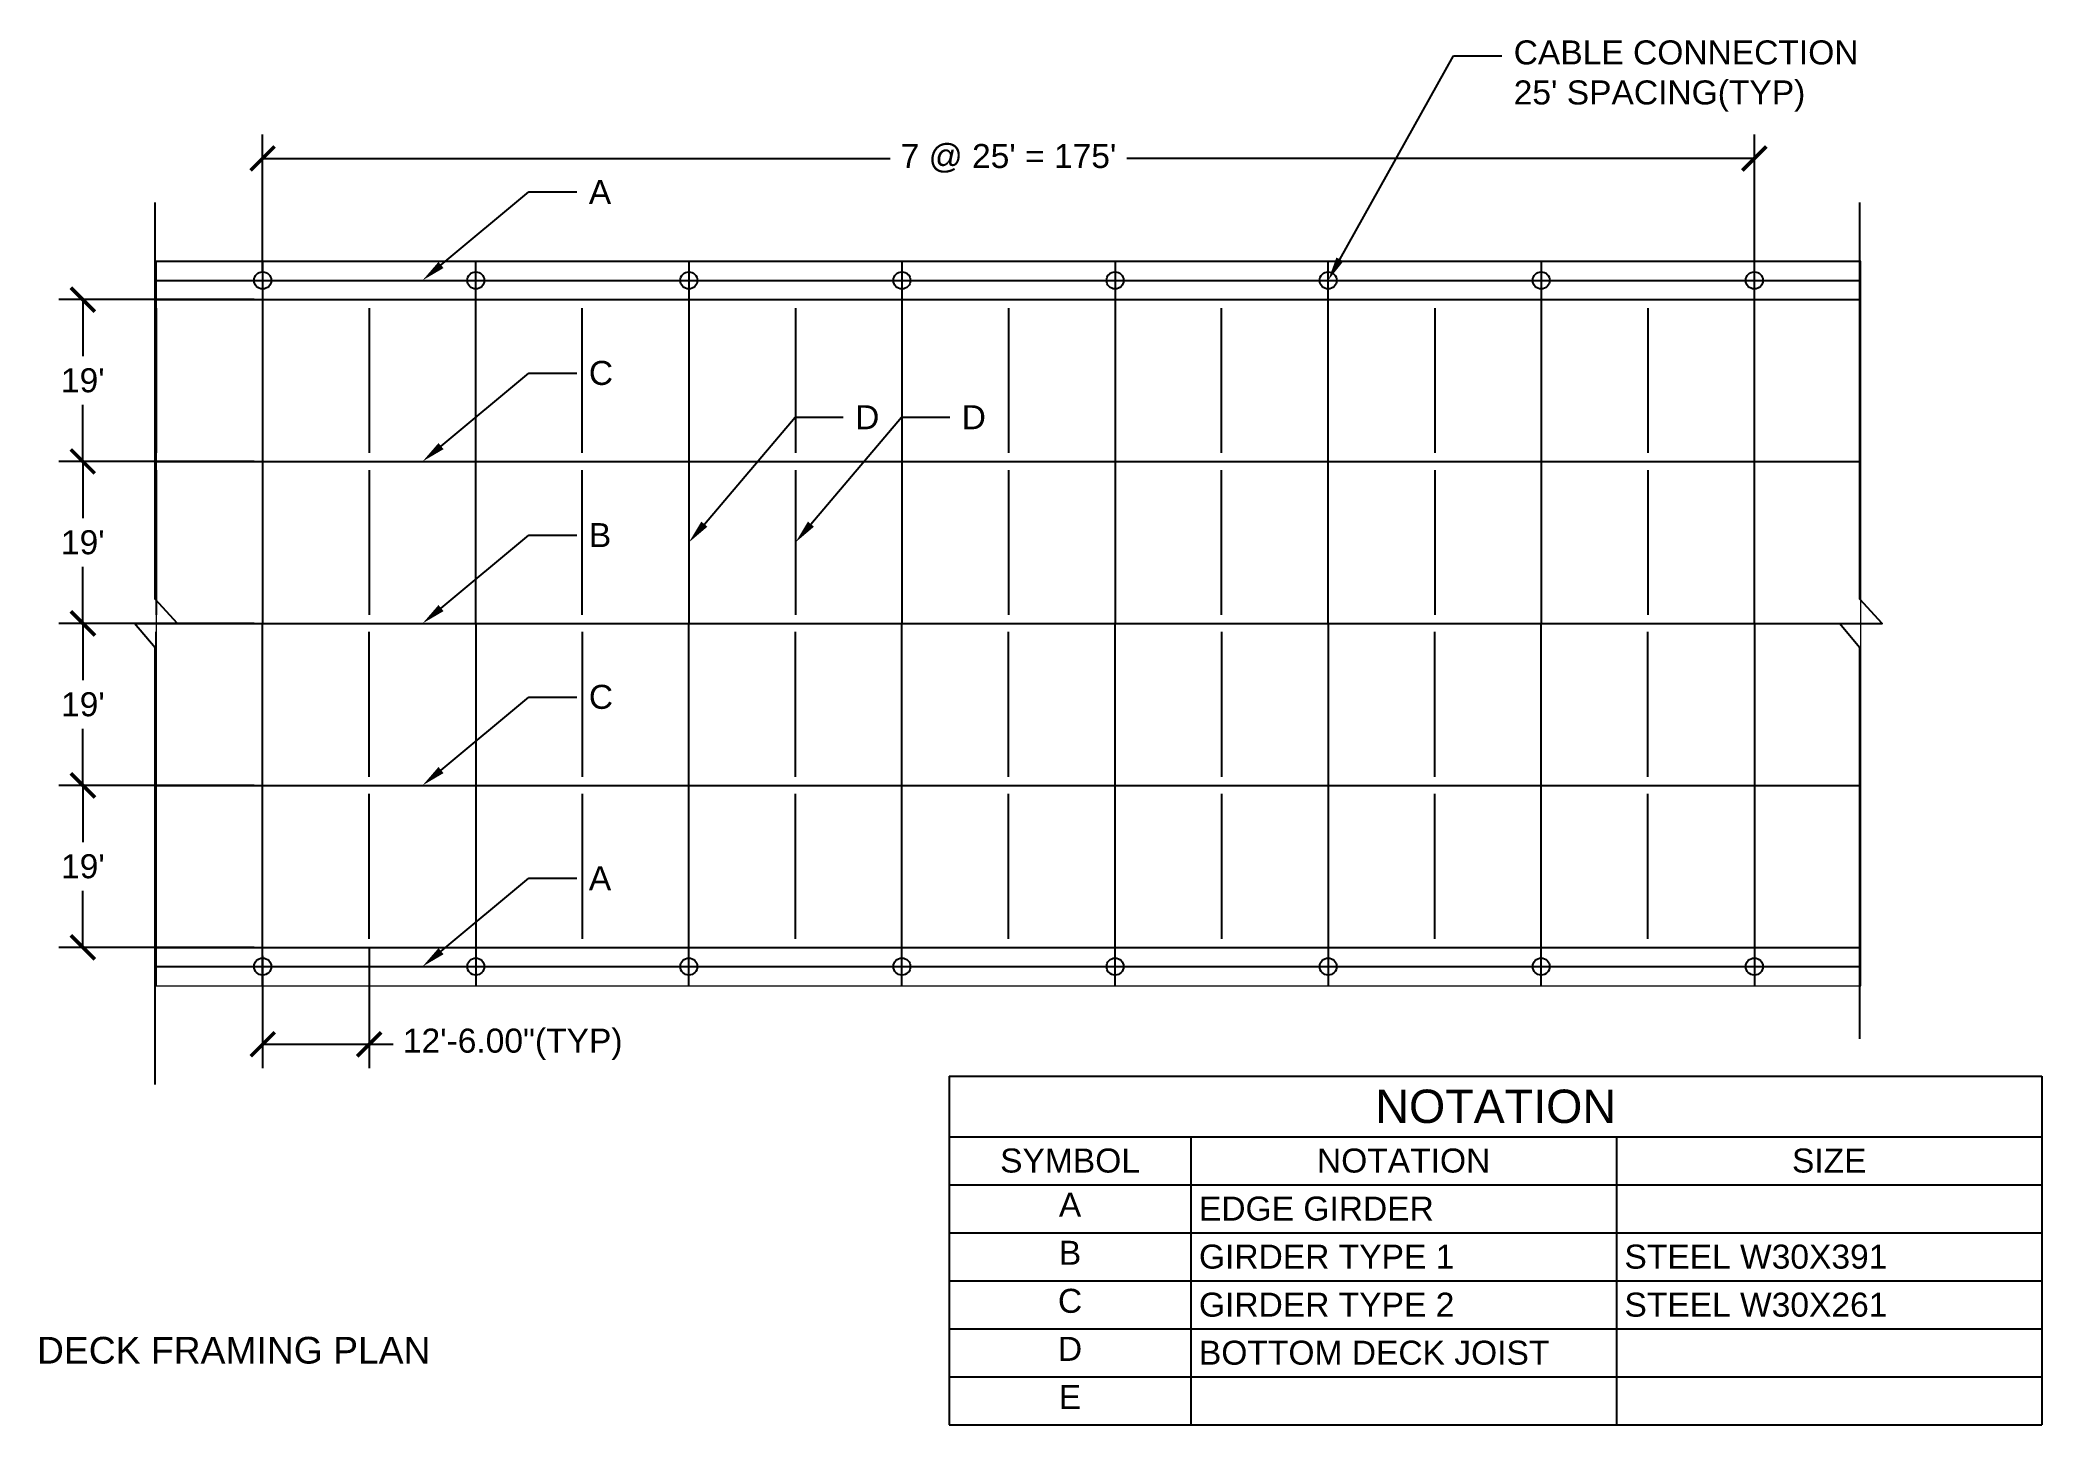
# Paper-space layout 'Layout1' of a CAD drawing. Header units: feet. Extents: x 0.5 to 15.5, y 0 to 10.4.
# The model-space entities are those that its viewports show. They can reach past a viewport. Long polylines and large blocks are cut down to what shows.
import ezdxf
from ezdxf import colors
from ezdxf.entities.mleader import LeaderData, LeaderLine
from ezdxf.math import Vec2, Vec3

# ---------------------------------------------------------------- set-up
doc = ezdxf.new("R2010")
doc.units = ezdxf.units.FT
doc.header["$MEASUREMENT"] = 0
doc.linetypes.add('CENTER2', pattern=[1.125, 0.75, -0.125, 0.125, -0.125])
doc.styles.add('Annotative', font='arial.ttf')
doc.styles.get("Standard").update_dxf_attribs({"font": 'arial.ttf'})
doc.dimstyles.new('Bridge 122L', dxfattribs={"dimtxt": 0.18, "dimasz": 0.18, "dimexe": 0.18, "dimexo": 0.0625, "dimgap": 0.09, "dimtad": 0, "dimtih": 1, "dimtoh": 1, "dimzin": 0, "dimdsep": 46, "dimlunit": 3, "dimtxsty": 'Annotative', "dimblk": 'ARCHTICK', "dimcen": 0.09, "dimadec": 1, "dimazin": 0, "dimtfac": 1, "dimtofl": 0, "dimtmove": 0, "dimatfit": 3, "dimfxl": 1, "dimtolj": 1, "dimtzin": 0, "dimarcsym": 0})

# ---------------------------------------------------------------- blocks, each defined once
blk = doc.blocks.new('_ArchTick')
at = {"color": 0, "linetype": 'ByBlock', "const_width": 0.15}
blk.add_lwpolyline([(-0.5, -0.5), (0.5, 0.5)], dxfattribs=at)
blk = doc.blocks.new('*D5')
at = {"color": 0, "linetype": 'Continuous', "lineweight": -2, "transparency": 16777216}
for p, q in [((2.158, 8.646), (2.158, 9.677)), ((13.338, 8.646), (13.338, 9.677)), ((2.158, 9.497), (6.861, 9.497)), ((13.338, 9.497), (8.634, 9.497))]:
    blk.add_line(p, q, dxfattribs=at)
at = {"layer": 'Defpoints', "color": 0, "linetype": 'CENTER2', "transparency": 16777216}
for p in [(13.338, 9.497), (2.158, 8.583), (13.338, 8.583)]:
    blk.add_point(p, dxfattribs=at)
at = {"color": 0, "linetype": 'CENTER2', "lineweight": -2, "transparency": 16777216, "xscale": 0.18, "yscale": 0.18, "zscale": 0.18, "rotation": 180}
blk.add_blockref('_ArchTick', (2.158, 9.497), dxfattribs=at)
at = {"color": 0, "linetype": 'CENTER2', "lineweight": -2, "transparency": 16777216, "xscale": 0.18, "yscale": 0.18, "zscale": 0.18}
blk.add_blockref('_ArchTick', (13.338, 9.497), dxfattribs=at)
at = {"color": 0, "linetype": 'CENTER2', "transparency": 16777216, "insert": (7.748, 9.497), "char_height": 0.18, "attachment_point": 5, "style": 'Annotative'}
blk.add_mtext("\\A1;7 @ 25' = 175'", dxfattribs=at)
blk = doc.blocks.new('*D11')
at = {"color": 0, "linetype": 'Continuous', "lineweight": -2, "transparency": 16777216}
for p, q in [((2.095, 8.439), (0.63, 8.439)), ((0.81, 8.439), (0.81, 8.014)), ((0.81, 7.226), (0.81, 7.651)), ((2.095, 7.226), (0.63, 7.226))]:
    blk.add_line(p, q, dxfattribs=at)
at = {"layer": 'Defpoints', "color": 0, "transparency": 16777216}
for p in [(2.158, 8.439), (0.81, 7.226), (2.158, 7.226)]:
    blk.add_point(p, dxfattribs=at)
at = {"color": 0, "lineweight": -2, "transparency": 16777216, "xscale": 0.18, "yscale": 0.18, "zscale": 0.18}
for p, rotation in [((0.81, 8.439), 90), ((0.81, 7.226), 270)]:
    blk.add_blockref('_ArchTick', p, dxfattribs=dict(at, rotation=rotation))
at = {"color": 0, "transparency": 16777216, "insert": (0.81, 7.833), "char_height": 0.18, "attachment_point": 5, "style": 'Annotative'}
blk.add_mtext("\\A1;19'", dxfattribs=at)
blk = doc.blocks.new('*D12')
at = {"color": 0, "linetype": 'Continuous', "lineweight": -2, "transparency": 16777216}
for p, q in [((2.095, 7.226), (0.63, 7.226)), ((0.81, 7.226), (0.81, 6.801)), ((0.81, 6.012), (0.81, 6.437)), ((2.095, 6.012), (0.63, 6.012))]:
    blk.add_line(p, q, dxfattribs=at)
at = {"layer": 'Defpoints', "color": 0, "transparency": 16777216}
for p in [(2.158, 7.226), (0.81, 6.012), (2.158, 6.012)]:
    blk.add_point(p, dxfattribs=at)
at = {"color": 0, "lineweight": -2, "transparency": 16777216, "xscale": 0.18, "yscale": 0.18, "zscale": 0.18}
for p, rotation in [((0.81, 7.226), 90), ((0.81, 6.012), 270)]:
    blk.add_blockref('_ArchTick', p, dxfattribs=dict(at, rotation=rotation))
at = {"color": 0, "transparency": 16777216, "insert": (0.81, 6.619), "char_height": 0.18, "attachment_point": 5, "style": 'Annotative'}
blk.add_mtext("\\A1;19'", dxfattribs=at)
blk = doc.blocks.new('*D13')
at = {"color": 0, "linetype": 'Continuous', "lineweight": -2, "transparency": 16777216}
for p, q in [((2.095, 6.012), (0.631, 6.012)), ((0.811, 6.012), (0.811, 5.587)), ((0.811, 4.798), (0.811, 5.223)), ((2.095, 4.798), (0.631, 4.798))]:
    blk.add_line(p, q, dxfattribs=at)
at = {"layer": 'Defpoints', "color": 0, "transparency": 16777216}
for p in [(2.158, 6.012), (0.811, 4.798), (2.158, 4.798)]:
    blk.add_point(p, dxfattribs=at)
at = {"color": 0, "lineweight": -2, "transparency": 16777216, "xscale": 0.18, "yscale": 0.18, "zscale": 0.18}
for p, rotation in [((0.811, 6.012), 90), ((0.811, 4.798), 270)]:
    blk.add_blockref('_ArchTick', p, dxfattribs=dict(at, rotation=rotation))
at = {"color": 0, "transparency": 16777216, "insert": (0.811, 5.405), "char_height": 0.18, "attachment_point": 5, "style": 'Annotative'}
blk.add_mtext("\\A1;19'", dxfattribs=at)
blk = doc.blocks.new('*D14')
at = {"color": 0, "linetype": 'Continuous', "lineweight": -2, "transparency": 16777216}
for p, q in [((2.005, 4.798), (0.631, 4.798)), ((0.811, 4.798), (0.811, 4.373)), ((0.811, 3.584), (0.811, 4.009)), ((2.095, 3.584), (0.631, 3.584))]:
    blk.add_line(p, q, dxfattribs=at)
at = {"layer": 'Defpoints', "color": 0, "transparency": 16777216}
for p in [(2.067, 4.798), (0.811, 3.584), (2.158, 3.584)]:
    blk.add_point(p, dxfattribs=at)
at = {"color": 0, "lineweight": -2, "transparency": 16777216, "xscale": 0.18, "yscale": 0.18, "zscale": 0.18}
for p, rotation in [((0.811, 4.798), 90), ((0.811, 3.584), 270)]:
    blk.add_blockref('_ArchTick', p, dxfattribs=dict(at, rotation=rotation))
at = {"color": 0, "transparency": 16777216, "insert": (0.811, 4.191), "char_height": 0.18, "attachment_point": 5, "style": 'Annotative'}
blk.add_mtext("\\A1;19'", dxfattribs=at)
blk = doc.blocks.new('*D15')
at = {"color": 0, "linetype": 'Continuous', "lineweight": -2, "transparency": 16777216}
for p, q in [((2.158, 3.522), (2.158, 2.678)), ((2.957, 3.586), (2.957, 2.678)), ((2.158, 2.858), (2.957, 2.858)), ((2.957, 2.858), (3.137, 2.858))]:
    blk.add_line(p, q, dxfattribs=at)
at = {"layer": 'Defpoints', "color": 0, "transparency": 16777216}
for p in [(2.957, 3.648), (2.158, 3.584), (2.957, 2.858)]:
    blk.add_point(p, dxfattribs=at)
at = {"color": 0, "lineweight": -2, "transparency": 16777216, "xscale": 0.18, "yscale": 0.18, "zscale": 0.18, "rotation": 180}
blk.add_blockref('_ArchTick', (2.158, 2.858), dxfattribs=at)
at = {"color": 0, "lineweight": -2, "transparency": 16777216, "xscale": 0.18, "yscale": 0.18, "zscale": 0.18}
blk.add_blockref('_ArchTick', (2.957, 2.858), dxfattribs=at)
at = {"color": 0, "transparency": 16777216, "insert": (4.032, 2.858), "char_height": 0.18, "attachment_point": 5, "style": 'Annotative'}
blk.add_mtext('\\A1;12\'-6.00"(TYP)', dxfattribs=at)
blk = doc.blocks.new('*T17')
at = {"color": 0, "linetype": 'ByBlock', "lineweight": -2, "transparency": 16777216}
for p, q in [((0, 0), (8.189, 0)), ((0, 0), (0, -2.613)), ((8.189, 0), (8.189, -2.613)), ((0, -0.453), (8.189, -0.453)), ((1.811, -0.453), (1.811, -2.613)), ((5, -0.453), (5, -2.613)), ((0, -0.813), (8.189, -0.813)), ((0, -1.173), (8.189, -1.173)), ((0, -1.533), (8.189, -1.533)), ((0, -1.893), (8.189, -1.893)), ((0, -2.253), (8.189, -2.253)), ((0, -2.613), (8.189, -2.613))]:
    blk.add_line(p, q, dxfattribs=at)
at = {"color": 0, "transparency": 16777216}
for s, insert, char_height, width, attachment_point in [('NOTATION', (4.095, -0.227), 0.25, 8.06913, 5), ('SYMBOL', (0.905, -0.633), 0.18, 1.69087, 5), ('NOTATION', (3.405, -0.633), 0.18, 3.06913, 5), ('SIZE', (6.595, -0.633), 0.18, 3.06913, 5), ('A', (0.905, -0.873), 0.18, 1.69087, 2), ('EDGE GIRDER', (1.871, -0.993), 0.18, 3.06913, 4), ('B', (0.905, -1.233), 0.18, 1.69087, 2), ('GIRDER TYPE 1', (1.871, -1.353), 0.18, 3.06913, 4), ('STEEL W30X391', (5.06, -1.353), 0.18, 3.06913, 4), ('C', (0.905, -1.593), 0.18, 1.69087, 2), ('GIRDER TYPE 2', (1.871, -1.713), 0.18, 3.06913, 4), ('STEEL W30X261', (5.06, -1.713), 0.18, 3.06913, 4), ('D', (0.905, -1.953), 0.18, 1.69087, 2), ('BOTTOM DECK JOIST', (1.871, -2.073), 0.18, 3.06913, 4), ('E', (0.905, -2.313), 0.18, 1.69087, 2)]:
    blk.add_mtext(s, dxfattribs=dict(at, insert=insert, char_height=char_height, width=width, attachment_point=attachment_point))

msp = doc.modelspace()

# ---------------------------------------------------------------- linework, layer by layer
for p, q in [((4524.4, 24274.7), (10824.4, 24274.7)), ((5424.4, 24274.7), (5424.4, 23764.7)), ((5724.4, 23764.7), (5724.4, 24274.7)), ((6024.4, 24274.7), (6024.4, 23764.7)), ((6324.4, 24274.7), (6324.4, 23764.7)), ((6624.4, 24274.7), (6624.4, 23764.7)), ((6924.4, 23764.7), (6924.4, 24274.7)), ((7224.4, 24274.7), (7224.4, 23764.7)), ((7524.4, 23764.7), (7524.4, 24274.7)), ((4524.4, 24247.7), (10824.4, 24247.7)), ((4524.4, 24220.7), (10824.4, 24220.7)), ((5274.4, 24208.7), (5274.4, 24004.7)), ((5574.4, 24208.7), (5574.4, 24004.7)), ((5874.4, 24004.7), (5874.4, 24208.7)), ((6174.4, 24208.7), (6174.4, 24004.7)), ((6474.4, 24208.7), (6474.4, 24004.7)), ((6774.4, 24004.7), (6774.4, 24208.7)), ((7074.4, 24208.7), (7074.4, 24004.7)), ((7374.4, 24208.7), (7374.4, 24004.7)), ((7674.4, 24004.7), (7674.4, 24208.7)), ((4524.4, 23992.7), (10824.4, 23992.7)), ((5274.4, 23980.7), (5274.4, 23776.7)), ((5574.4, 23980.7), (5574.4, 23776.7)), ((5874.4, 23776.7), (5874.4, 23980.7)), ((6174.4, 23980.7), (6174.4, 23776.7)), ((6474.4, 23980.7), (6474.4, 23776.7)), ((6774.4, 23776.7), (6774.4, 23980.7)), ((7074.4, 23980.7), (7074.4, 23776.7)), ((7374.4, 23980.7), (7374.4, 23776.7)), ((7674.4, 23776.7), (7674.4, 23980.7)), ((4524.4, 23764.7), (10824.4, 23764.7)), ((4524.4, 23764.7), (10824.4, 23764.7)), ((5424.4, 23254.7), (5424.4, 23764.7)), ((5724.4, 23764.7), (5724.4, 23254.7)), ((6024.4, 23254.7), (6024.4, 23764.7)), ((6324.4, 23254.7), (6324.4, 23764.7)), ((6624.4, 23254.7), (6624.4, 23764.7)), ((6924.4, 23764.7), (6924.4, 23254.7)), ((7224.4, 23254.7), (7224.4, 23764.7)), ((7524.4, 23764.7), (7524.4, 23254.7)), ((5274.4, 23548.7), (5274.4, 23752.7)), ((5574.4, 23548.7), (5574.4, 23752.7)), ((5874.4, 23752.7), (5874.4, 23548.7)), ((6174.4, 23548.7), (6174.4, 23752.7)), ((6474.4, 23548.7), (6474.4, 23752.7)), ((6774.4, 23752.7), (6774.4, 23548.7)), ((7074.4, 23548.7), (7074.4, 23752.7)), ((7374.4, 23548.7), (7374.4, 23752.7)), ((7674.4, 23752.7), (7674.4, 23548.7)), ((4524.4, 23536.7), (10824.4, 23536.7)), ((5274.4, 23320.7), (5274.4, 23524.7)), ((5574.4, 23320.7), (5574.4, 23524.7)), ((5874.4, 23524.7), (5874.4, 23320.7)), ((6174.4, 23320.7), (6174.4, 23524.7)), ((6474.4, 23320.7), (6474.4, 23524.7)), ((6774.4, 23524.7), (6774.4, 23320.7)), ((7074.4, 23320.7), (7074.4, 23524.7)), ((7374.4, 23320.7), (7374.4, 23524.7)), ((7674.4, 23524.7), (7674.4, 23320.7)), ((4524.4, 23308.7), (10824.4, 23308.7)), ((4524.4, 23281.7), (10824.4, 23281.7)), ((10824.4, 23254.7), (4524.4, 23254.7))]:
    msp.add_line(p, q)
at = {"color": 242, "true_color": 0xcd2027}
for centre in [(5424.4, 24247.7), (5724.4, 24247.7), (6024.4, 24247.7), (6324.4, 24247.7), (6624.4, 24247.7), (6924.4, 24247.7), (7224.4, 24247.7), (7524.4, 24247.7), (5424.4, 23281.7), (5724.4, 23281.7), (6024.4, 23281.7), (6324.4, 23281.7), (6624.4, 23281.7), (6924.4, 23281.7), (7224.4, 23281.7), (7524.4, 23281.7)]:
    msp.add_circle(centre, 12, dxfattribs=at)

psp = doc.layouts.get("Layout1")

# ---------------------------------------------------------------- linework, layer by layer
psp.add_line((5.35218468, 7.22561848), (5.35218468, 6.01181939))
for points in [[(1.35255687, 2.55738677), (1.35255687, 5.83009965), (1.19874658, 6.01181939), (1.52010245, 6.01181939), (1.35255687, 6.19353912), (1.35255687, 9.16652173)], [(14.1293894, 2.8995467), (14.1293894, 5.83009965), (13.97557911, 6.01181939), (14.29693498, 6.01181939), (14.1293894, 6.19353912), (14.1293894, 9.16652173)]]:
    psp.add_lwpolyline(points)

# ---------------------------------------------------------------- block references
psp.add_blockref('*T17', (7.30421265, 2.6182792))

# ---------------------------------------------------------------- texts
at = {"insert": (0.4667528, 0.66497623), "char_height": 0.2, "attachment_point": 1}
psp.add_mtext_dynamic_manual_height_columns('DECK FRAMING PLAN', width=4.9773021092, gutter_width=1, heights=[0], dxfattribs=at)

# ---------------------------------------------------------------- dimensions: what is measured, and where the dimension line sits
at = {"linetype": 'CENTER2'}
dim = psp.add_linear_dim(base=(13.33770501, 9.49730304), p1=(2.15797655, 8.58315693), p2=(13.33770501, 8.58315693), text="7 @ 25' = 175'", dimstyle='Bridge 122L', override={"dimlfac": -13731.50276}, dxfattribs=at)
dim.commit()
dim.dimension.update_dxf_attribs({"geometry": '*D5', "text_midpoint": (7.74784078, 9.49730304)})
for base, p1, p2, picture, middle in [((0.81031837, 7.22561848), (2.15797655, 8.43941757), (2.15797655, 7.22561848), '*D11', (0.81031837, 7.83251802)), ((0.81031837, 6.01181939), (2.15797655, 7.22561848), (2.15797655, 6.01181939), '*D12', (0.81031837, 6.61871893)), ((0.81111567, 4.7980203), (2.15797655, 6.01181939), (2.15797655, 4.7980203), '*D13', (0.81111567, 5.40491984)), ((0.81111567, 3.58422121), (2.0670535, 4.7980203), (2.15797655, 3.58422121), '*D14', (0.81111567, 4.19112075))]:
    dim = psp.add_linear_dim(base=base, p1=p1, p2=p2, angle=90, dimstyle='Bridge 122L', override={"dimlfac": -187.839983})
    dim.commit()
    dim.dimension.update_dxf_attribs({"geometry": picture, "text_midpoint": middle})
dim = psp.add_linear_dim(base=(2.95652858, 2.85752592), p1=(2.15797655, 3.58422121), p2=(2.95652858, 3.64810537), text='<>(TYP)', dimstyle='Bridge 122L', override={"dimlfac": -187.839983})
dim.commit()
dim.dimension.update_dxf_attribs({"geometry": '*D15', "text_midpoint": (4.03161726, 2.85752592)})

# ---------------------------------------------------------------- leaders
ml = psp.add_multileader_mtext('Standard', dxfattribs=at)
ml.set_content("CABLE CONNECTION 25' SPACING(TYP)", color=256)
ml.set_leader_properties(linetype='Continuous')
ml.build(insert=Vec2(0, 0))
ml.multileader.update_dxf_attribs({"dogleg_length": 0.36, "arrow_head_size": 0.18})
ctx = ml.context
ctx.base_point, ctx.char_height, ctx.arrow_head_size, ctx.landing_gap_size, ctx.plane_origin = Vec3(11.44414709, 10.26498198), 0.18, 0.18, 0.09, Vec3(10.20852919, 8.64965734)
notes = []
notes.append((ctx, [(0, (1, 1, 0), (11.08414709, 10.26498198), (1, 0), 0.36, [(0, [(10.14349688, 8.58315693)], 0, [])])]))
ctx.mtext.insert, ctx.mtext.width, ctx.mtext.flow_direction = Vec3(11.53414709, 10.38144173), 2.7832638029, 5
ml = psp.add_multileader_mtext('Standard', dxfattribs=at)
ml.set_content('A', color=256)
ml.set_leader_properties(linetype='Continuous')
ml.build(insert=Vec2(0, 0))
ml.multileader.update_dxf_attribs({"dogleg_length": 0.36, "arrow_head_size": 0.18})
ctx = ml.context
ctx.base_point, ctx.char_height, ctx.arrow_head_size, ctx.landing_gap_size, ctx.plane_origin = Vec3(4.51273703, 9.24535348), 0.18, 0.18, 0.09, Vec3(3.42145575, 8.64965734)
notes.append((ctx, [(0, (1, 1, 0), (4.15273703, 9.24535348), (1, 0), 0.36, [(0, [(3.35642343, 8.58315693)], 0, [])])]))
ctx.mtext.insert, ctx.mtext.width, ctx.mtext.flow_direction = Vec3(4.60273703, 9.33535348), 0.3197234404, 5
ml = psp.add_multileader_mtext('Standard', dxfattribs=at)
ml.set_content('C', color=256)
ml.set_leader_properties(linetype='Continuous')
ml.build(insert=Vec2(0, 0))
ml.multileader.update_dxf_attribs({"dogleg_length": 0.36, "arrow_head_size": 0.18})
ctx = ml.context
ctx.base_point, ctx.char_height, ctx.arrow_head_size, ctx.landing_gap_size, ctx.plane_origin = Vec3(4.51273703, 7.88781503), 0.18, 0.18, 0.09, Vec3(3.42145575, 7.29211888)
notes.append((ctx, [(0, (1, 1, 0), (4.15273703, 7.88781503), (1, 0), 0.36, [(0, [(3.35642343, 7.22561848)], 0, [])])]))
ctx.mtext.insert, ctx.mtext.width, ctx.mtext.flow_direction = Vec3(4.60273703, 7.97934981), 0.3197234404, 5
ml = psp.add_multileader_mtext('Standard', dxfattribs=at)
ml.set_content('D', color=256)
ml.set_leader_properties(linetype='Continuous')
ml.build(insert=Vec2(0, 0))
ml.multileader.update_dxf_attribs({"dogleg_length": 0.36, "arrow_head_size": 0.18})
ctx = ml.context
ctx.base_point, ctx.char_height, ctx.arrow_head_size, ctx.landing_gap_size, ctx.plane_origin = Vec3(6.50849828, 7.55737962), 0.18, 0.18, 0.09, Vec3(5.417217, 6.68521933)
notes.append((ctx, [(0, (1, 1, 0), (6.14849828, 7.55737962), (1, 0), 0.36, [(0, [(5.35218468, 6.61871893)], 0, [])])]))
ctx.mtext.insert, ctx.mtext.width, ctx.mtext.flow_direction = Vec3(6.59849828, 7.64737962), 0.3197234404, 5
ml = psp.add_multileader_mtext('Standard', dxfattribs=at)
ml.set_content('D', color=256)
ml.set_leader_properties(linetype='Continuous')
ml.build(insert=Vec2(0, 0))
ml.multileader.update_dxf_attribs({"dogleg_length": 0.36, "arrow_head_size": 0.18})
ctx = ml.context
ctx.base_point, ctx.char_height, ctx.arrow_head_size, ctx.landing_gap_size, ctx.plane_origin = Vec3(7.30705031, 7.55737962), 0.18, 0.18, 0.09, Vec3(6.21576903, 6.68521933)
notes.append((ctx, [(0, (1, 1, 0), (6.94705031, 7.55737962), (1, 0), 0.36, [(0, [(6.15073672, 6.61871893)], 0, [])])]))
ctx.mtext.insert, ctx.mtext.width, ctx.mtext.flow_direction = Vec3(7.39705031, 7.64737962), 0.3197234404, 5
ml = psp.add_multileader_mtext('Standard', dxfattribs=at)
ml.set_content('B', color=256)
ml.set_leader_properties(linetype='Continuous')
ml.build(insert=Vec2(0, 0))
ml.multileader.update_dxf_attribs({"dogleg_length": 0.36, "arrow_head_size": 0.18})
ctx = ml.context
ctx.base_point, ctx.char_height, ctx.arrow_head_size, ctx.landing_gap_size, ctx.plane_origin = Vec3(4.51273703, 6.67401594), 0.18, 0.18, 0.09, Vec3(3.42145575, 6.07831979)
notes.append((ctx, [(0, (1, 1, 0), (4.15273703, 6.67401594), (1, 0), 0.36, [(0, [(3.35642343, 6.01181939)], 0, [])])]))
ctx.mtext.insert, ctx.mtext.width, ctx.mtext.flow_direction = Vec3(4.60273703, 6.76401594), 0.3197234404, 5
ml = psp.add_multileader_mtext('Standard', dxfattribs=at)
ml.set_content('C ', color=256)
ml.set_leader_properties(linetype='Continuous')
ml.build(insert=Vec2(0, 0))
ml.multileader.update_dxf_attribs({"dogleg_length": 0.36, "arrow_head_size": 0.18})
ctx = ml.context
ctx.base_point, ctx.char_height, ctx.arrow_head_size, ctx.landing_gap_size, ctx.plane_origin = Vec3(4.51273703, 5.46021684), 0.18, 0.18, 0.09, Vec3(3.42145575, 4.8645207)
notes.append((ctx, [(0, (1, 1, 0), (4.15273703, 5.46021684), (1, 0), 0.36, [(0, [(3.35642343, 4.7980203)], 0, [])])]))
ctx.mtext.insert, ctx.mtext.width, ctx.mtext.flow_direction = Vec3(4.60273703, 5.55175163), 0.3197234404, 5
ml = psp.add_multileader_mtext('Standard', dxfattribs=at)
ml.set_content('A', color=256)
ml.set_leader_properties(linetype='Continuous')
ml.build(insert=Vec2(0, 0))
ml.multileader.update_dxf_attribs({"dogleg_length": 0.36, "arrow_head_size": 0.18})
ctx = ml.context
ctx.base_point, ctx.char_height, ctx.arrow_head_size, ctx.landing_gap_size, ctx.plane_origin = Vec3(4.51273703, 4.10267839), 0.18, 0.18, 0.09, Vec3(3.42145575, 3.50698224)
notes.append((ctx, [(0, (1, 1, 0), (4.15273703, 4.10267839), (1, 0), 0.36, [(0, [(3.35642343, 3.44048184)], 0, [])])]))
ctx.mtext.insert, ctx.mtext.width, ctx.mtext.flow_direction = Vec3(4.60273703, 4.19267839), 0.3197234404, 5
for ctx, leaders in notes:
    for number, flags, end, landing, length, lines in leaders:
        leader = LeaderData()
        leader.index, (leader.has_last_leader_line, leader.has_dogleg_vector, leader.attachment_direction) = number, flags
        leader.last_leader_point, leader.dogleg_vector, leader.dogleg_length = Vec3(end), Vec3(landing), length
        for number, points, colour, breaks in lines:
            line = LeaderLine()
            line.index, line.vertices, line.color, line.breaks = number, Vec3.list(points), colors.encode_raw_color(colour), breaks
            leader.lines.append(line)
        ctx.leaders.append(leader)

# ---------------------------------------------------------------- viewports
at = {"layer": '0'}
psp.add_viewport(center=(7.74784078, 6.01181939), size=(12.77683253, 5.4301538247), view_center_point=(6474.38318026, 23764.73621504), view_height=1020, dxfattribs=at)

doc.saveas('drawing.dxf')
